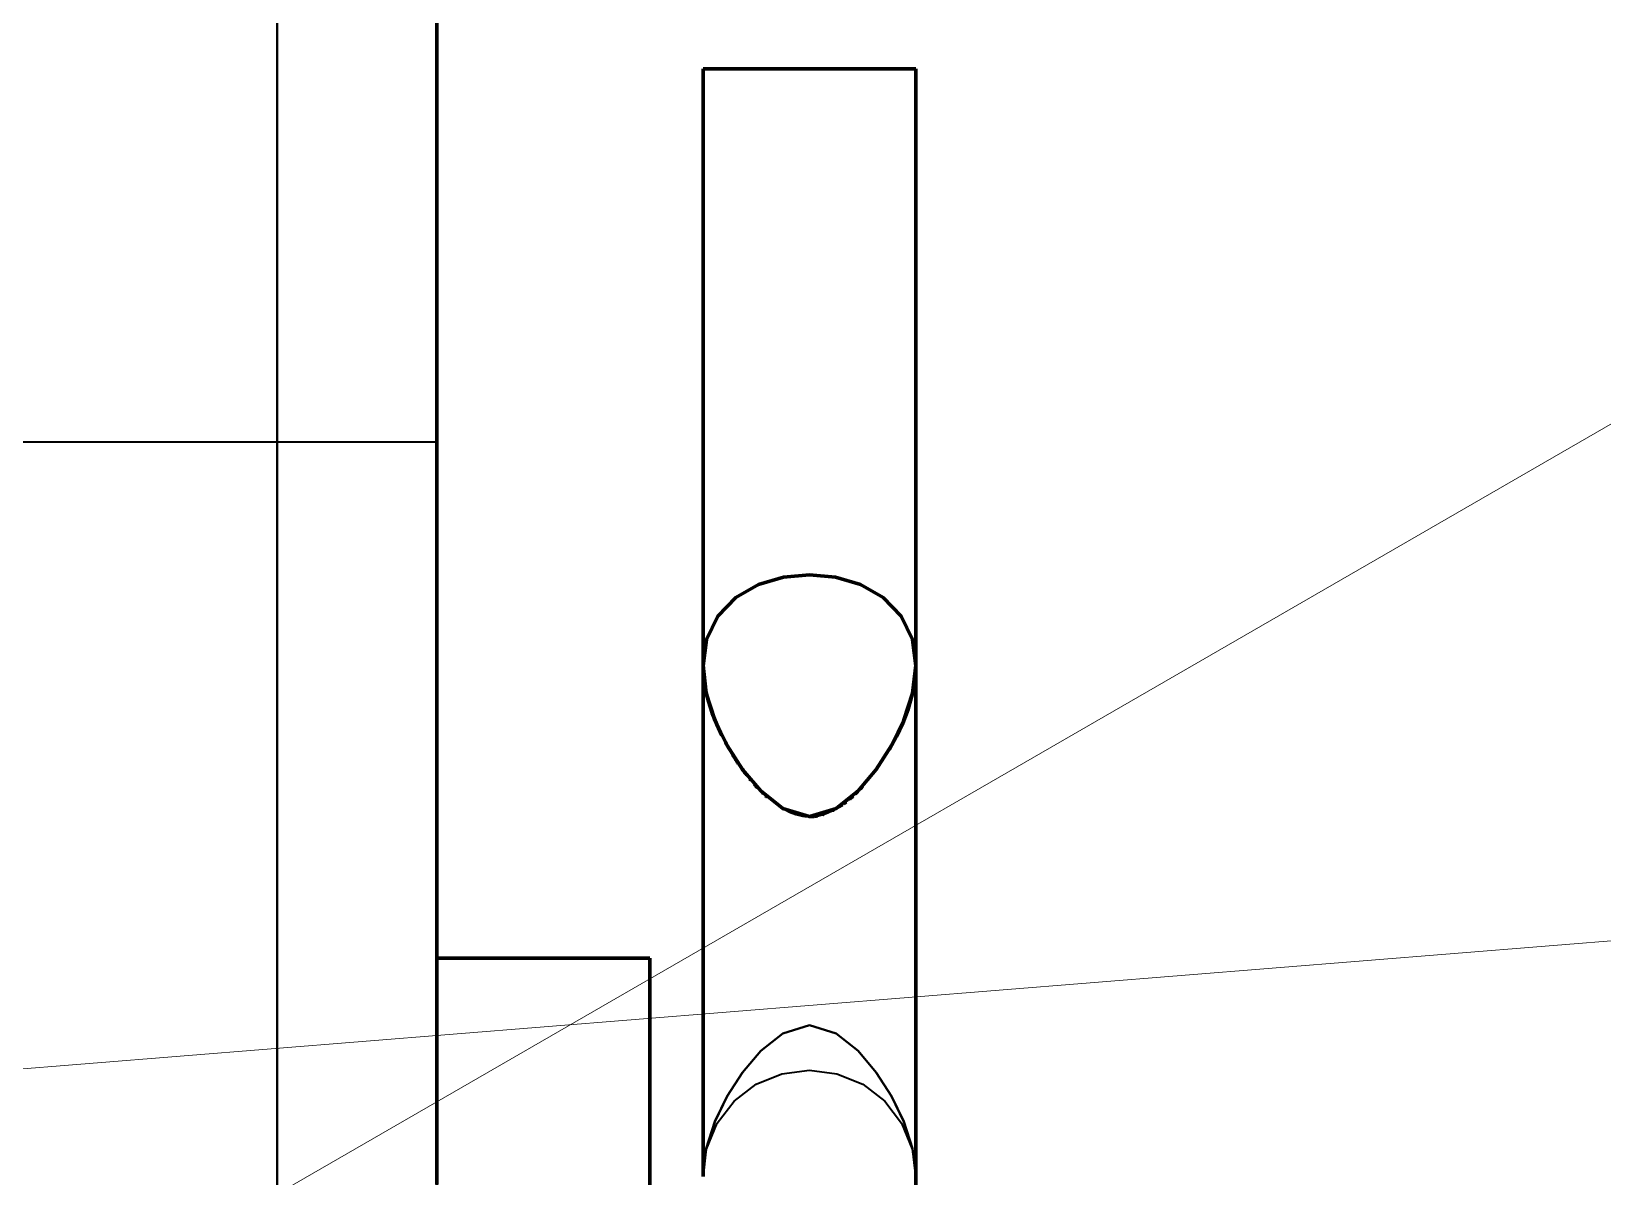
# Model space of a CAD drawing. Header units: millimetres. Extents: x 0 to 2382, y 0 to 420.
# Drawn here: x 184.029 to 186.981, y 231.299 to 233.45 of the extents above; entities that cross this region are included whole.
import ezdxf

# ---------------------------------------------------------------- set-up
doc = ezdxf.new("R2010")
doc.units = ezdxf.units.MM
doc.linetypes.add('IRAM-E-TRAZOS', pattern=[5, 4, -1])
for name, color, linetype, lineweight in [('01-VISIBLE', 7, 'CONTINUOUS', 70), ('02-OCULTA', 4, 'IRAM-E-TRAZOS', 35), ('08-FINA', 5, 'CONTINUOUS', 18)]:
    doc.layers.add(name, color=color, linetype=linetype, lineweight=lineweight)

msp = doc.modelspace()

# ---------------------------------------------------------------- linework, layer by layer
at = {"layer": '01-VISIBLE'}
for p, q in [((185.2909, 232.2594), (185.2909, 233.3794)), ((185.6909, 232.2594), (185.6909, 233.3794)), ((184.7909, 231.7094), (185.1909, 231.7094)), ((185.6909, 230.9743), (185.6909, 231.2994))]:
    msp.add_line(p, q, dxfattribs=at)
for points in [[(184.7909, 233.4719), (184.7909, 233.3844), (184.7909, 233.2969), (184.7909, 233.2094), (184.7909, 233.1219), (184.7909, 233.0344), (184.7909, 232.9469), (184.7909, 232.8594), (184.7909, 232.7719), (184.7909, 232.6844), (184.7909, 232.5969), (184.7909, 232.5094), (184.7909, 232.4219), (184.7909, 232.3344), (184.7909, 232.2469), (184.7909, 232.1594), (184.7909, 232.0719), (184.7909, 231.9844), (184.7909, 231.8969), (184.7909, 231.8094), (184.7909, 231.7219), (184.7909, 231.6344), (184.7909, 231.5469), (184.7909, 231.4594), (184.7909, 231.3719), (184.7909, 231.2844)], [(185.2909, 233.3794), (185.3409, 233.3794), (185.3909, 233.3794), (185.4409, 233.3794), (185.4909, 233.3794), (185.5409, 233.3794), (185.5909, 233.3794), (185.6409, 233.3794), (185.6909, 233.3794)], [(185.2909, 232.2594), (185.2974, 232.3078), (185.3185, 232.3519), (185.3525, 232.3869), (185.3951, 232.411), (185.4421, 232.4248), (185.4909, 232.4293)], [(185.4909, 232.4293), (185.5396, 232.4248), (185.5866, 232.411), (185.6292, 232.3869), (185.6632, 232.3519), (185.6843, 232.3078), (185.6909, 232.2594)], [(185.6909, 232.2594), (185.6846, 232.2068), (185.6684, 232.1563), (185.6453, 232.1086), (185.6165, 232.0641), (185.5823, 232.0236), (185.541, 231.9904), (185.4909, 231.9753), (185.4407, 231.9904), (185.3994, 232.0236), (185.3652, 232.0641), (185.3364, 232.1086), (185.3133, 232.1563), (185.2971, 232.2068), (185.2909, 232.2594)], [(185.2909, 232.2594), (185.2921, 232.2364), (185.2956, 232.2137), (185.3011, 232.1914), (185.3082, 232.1696), (185.3167, 232.1482), (185.3264, 232.1274)], [(185.2909, 232.2594), (185.2909, 232.2088), (185.2909, 232.1583), (185.2909, 232.1078), (185.2909, 232.0573), (185.2909, 232.0067), (185.2909, 231.9562), (185.2909, 231.9057), (185.2909, 231.8552), (185.2909, 231.8046), (185.2909, 231.7541), (185.2909, 231.7036), (185.2909, 231.6531), (185.2909, 231.6025), (185.2909, 231.552), (185.2909, 231.5015), (185.2909, 231.4509), (185.2909, 231.4004), (185.2909, 231.3499), (185.2909, 231.2994)], [(185.6411, 232.1013), (185.6545, 232.1258), (185.6663, 232.1511), (185.6762, 232.1772), (185.6839, 232.2041), (185.689, 232.2315), (185.6909, 232.2594)], [(185.6909, 231.2994), (185.6909, 231.3499), (185.6909, 231.4004), (185.6909, 231.4509), (185.6909, 231.5015), (185.6909, 231.552), (185.6909, 231.6025), (185.6909, 231.6531), (185.6909, 231.7036), (185.6909, 231.7541), (185.6909, 231.8046), (185.6909, 231.8552), (185.6909, 231.9057), (185.6909, 231.9562), (185.6909, 232.0067), (185.6909, 232.0573), (185.6909, 232.1078), (185.6909, 232.1583), (185.6909, 232.2088), (185.6909, 232.2594)], [(185.6909, 231.2994), (185.6909, 231.3499), (185.6909, 231.4004), (185.6909, 231.4509), (185.6909, 231.5015), (185.6909, 231.552), (185.6909, 231.6025), (185.6909, 231.6531), (185.6909, 231.7036), (185.6909, 231.7541), (185.6909, 231.8046), (185.6909, 231.8552), (185.6909, 231.9057), (185.6909, 231.9562), (185.6909, 232.0067), (185.6909, 232.0573), (185.6909, 232.1078), (185.6909, 232.1583), (185.6909, 232.2088), (185.6909, 232.2594)], [(185.3267, 232.1269), (185.3267, 232.1269), (185.3267, 232.1269), (185.3267, 232.1269), (185.3267, 232.1269), (185.3267, 232.1269), (185.3267, 232.1269)], [(185.333, 232.1148), (185.3337, 232.1136), (185.3344, 232.1123), (185.3351, 232.111), (185.3358, 232.1098), (185.3365, 232.1085), (185.3372, 232.1073)], [(185.3375, 232.1067), (185.3375, 232.1067), (185.3375, 232.1067), (185.3375, 232.1067), (185.3375, 232.1067), (185.3375, 232.1067), (185.3375, 232.1067)], [(185.3455, 232.0932), (185.3469, 232.0909), (185.3484, 232.0886), (185.3498, 232.0864), (185.3513, 232.0841), (185.3528, 232.0818), (185.3543, 232.0796)], [(185.3547, 232.079), (185.355, 232.0785), (185.3554, 232.0779), (185.3558, 232.0774), (185.3562, 232.0768), (185.3565, 232.0763), (185.3569, 232.0757)], [(185.6387, 232.0973), (185.6387, 232.0973), (185.6387, 232.0973), (185.6387, 232.0973), (185.6387, 232.0973), (185.6387, 232.0973), (185.6387, 232.0973)], [(185.3651, 232.0641), (185.3664, 232.0623), (185.3678, 232.0605), (185.3691, 232.0587), (185.3705, 232.0569), (185.3719, 232.0552), (185.3733, 232.0534)], [(185.379, 232.0462), (185.3793, 232.0459), (185.3796, 232.0455), (185.3799, 232.0452), (185.3802, 232.0448), (185.3805, 232.0445), (185.3808, 232.0441)], [(185.3878, 232.036), (185.3886, 232.035), (185.3895, 232.0341), (185.3904, 232.0331), (185.3913, 232.0321), (185.3921, 232.0312), (185.393, 232.0302)], [(185.4017, 232.0213), (185.4017, 232.0213), (185.4017, 232.0213), (185.4017, 232.0213), (185.4017, 232.0213), (185.4017, 232.0213), (185.4017, 232.0213)], [(185.4018, 232.0212), (185.4018, 232.0212), (185.4018, 232.0212), (185.4018, 232.0212), (185.4018, 232.0212), (185.4018, 232.0212), (185.4018, 232.0212)], [(185.4019, 232.0211), (185.4019, 232.0211), (185.402, 232.021), (185.402, 232.021), (185.4021, 232.0209), (185.4021, 232.0209), (185.4021, 232.0209)], [(185.4025, 232.0205), (185.4029, 232.0202), (185.4032, 232.0198), (185.4036, 232.0195), (185.4039, 232.0191), (185.4043, 232.0188), (185.4047, 232.0184)], [(185.4087, 232.0146), (185.4091, 232.0142), (185.4095, 232.0139), (185.4099, 232.0135), (185.4103, 232.0132), (185.4107, 232.0128), (185.4111, 232.0124)], [(185.5658, 232.0083), (185.5663, 232.0086), (185.5667, 232.009), (185.5671, 232.0094), (185.5675, 232.0097), (185.5679, 232.0101), (185.5683, 232.0104)], [(185.569, 232.011), (185.5696, 232.0115), (185.5702, 232.0121), (185.5708, 232.0126), (185.5713, 232.0131), (185.5719, 232.0136), (185.5725, 232.0142)], [(185.5768, 232.0182), (185.5776, 232.0189), (185.5783, 232.0196), (185.5791, 232.0204), (185.5798, 232.0211), (185.5805, 232.0218), (185.5813, 232.0226)], [(185.5864, 232.0278), (185.5871, 232.0286), (185.5878, 232.0294), (185.5886, 232.0301), (185.5893, 232.0309), (185.59, 232.0316), (185.5907, 232.0324)], [(185.534, 231.9865), (185.534, 231.9865), (185.534, 231.9865), (185.534, 231.9865), (185.534, 231.9865), (185.534, 231.9865), (185.534, 231.9865)], [(185.5341, 231.9866), (185.5341, 231.9866), (185.5341, 231.9866), (185.5341, 231.9866), (185.5341, 231.9866), (185.5341, 231.9866), (185.5341, 231.9866)], [(185.5342, 231.9866), (185.5342, 231.9866), (185.5342, 231.9866), (185.5342, 231.9866), (185.5342, 231.9866), (185.5342, 231.9866), (185.5342, 231.9866)], [(185.5343, 231.9867), (185.5343, 231.9867), (185.5343, 231.9867), (185.5343, 231.9867), (185.5343, 231.9867), (185.5343, 231.9867), (185.5343, 231.9867)], [(185.5344, 231.9868), (185.5344, 231.9868), (185.5344, 231.9868), (185.5344, 231.9868), (185.5344, 231.9868), (185.5344, 231.9868), (185.5344, 231.9868)], [(185.5346, 231.9868), (185.5346, 231.9868), (185.5346, 231.9868), (185.5346, 231.9868), (185.5346, 231.9868), (185.5346, 231.9868), (185.5346, 231.9868)], [(185.5347, 231.9869), (185.5347, 231.9869), (185.5347, 231.9869), (185.5347, 231.9869), (185.5347, 231.9869), (185.5347, 231.9869), (185.5347, 231.9869)], [(185.5348, 231.987), (185.5348, 231.987), (185.5348, 231.987), (185.5348, 231.987), (185.5348, 231.987), (185.5348, 231.987), (185.5348, 231.987)], [(185.5349, 231.987), (185.5349, 231.987), (185.5349, 231.987), (185.5349, 231.987), (185.5349, 231.987), (185.5349, 231.987), (185.5349, 231.987)], [(185.535, 231.9871), (185.535, 231.9871), (185.535, 231.9871), (185.535, 231.9871), (185.535, 231.9871), (185.535, 231.9871), (185.535, 231.9871)], [(185.5352, 231.9871), (185.5352, 231.9871), (185.5352, 231.9871), (185.5352, 231.9871), (185.5352, 231.9871), (185.5352, 231.9871), (185.5352, 231.9871)], [(185.5353, 231.9872), (185.5353, 231.9872), (185.5353, 231.9872), (185.5353, 231.9872), (185.5353, 231.9872), (185.5353, 231.9872), (185.5353, 231.9872)], [(185.5354, 231.9873), (185.5354, 231.9873), (185.5354, 231.9873), (185.5354, 231.9873), (185.5354, 231.9873), (185.5354, 231.9873), (185.5354, 231.9873)], [(185.5355, 231.9873), (185.5355, 231.9873), (185.5355, 231.9873), (185.5355, 231.9873), (185.5355, 231.9873), (185.5355, 231.9873), (185.5355, 231.9873)], [(185.5356, 231.9874), (185.5357, 231.9874), (185.5357, 231.9874), (185.5358, 231.9875), (185.5358, 231.9875), (185.5358, 231.9875), (185.5359, 231.9875)], [(185.5444, 231.9924), (185.5444, 231.9924), (185.5444, 231.9924), (185.5444, 231.9924), (185.5444, 231.9924), (185.5444, 231.9924), (185.5444, 231.9924)], [(185.5445, 231.9925), (185.5445, 231.9925), (185.5445, 231.9925), (185.5445, 231.9925), (185.5445, 231.9925), (185.5445, 231.9925), (185.5445, 231.9925)], [(185.5446, 231.9926), (185.5446, 231.9926), (185.5447, 231.9926), (185.5447, 231.9927), (185.5447, 231.9927), (185.5448, 231.9927), (185.5448, 231.9927)], [(185.5449, 231.9928), (185.5462, 231.9936), (185.5476, 231.9945), (185.5489, 231.9954), (185.5503, 231.9963), (185.5516, 231.9972), (185.5529, 231.9982)], [(185.5549, 231.9996), (185.5556, 232.0002), (185.5564, 232.0007), (185.5572, 232.0013), (185.5579, 232.0019), (185.5587, 232.0025), (185.5594, 232.0031)], [(185.4775, 231.9764), (185.4775, 231.9764), (185.4775, 231.9764), (185.4775, 231.9764), (185.4775, 231.9764), (185.4775, 231.9764), (185.4775, 231.9764)], [(185.4776, 231.9764), (185.4776, 231.9764), (185.4776, 231.9764), (185.4776, 231.9764), (185.4776, 231.9764), (185.4776, 231.9764), (185.4776, 231.9764)], [(185.4777, 231.9764), (185.4777, 231.9764), (185.4777, 231.9764), (185.4777, 231.9764), (185.4777, 231.9764), (185.4777, 231.9764), (185.4777, 231.9764)], [(185.4778, 231.9764), (185.4778, 231.9764), (185.4778, 231.9764), (185.4778, 231.9764), (185.4778, 231.9764), (185.4778, 231.9764), (185.4778, 231.9764)], [(185.4779, 231.9763), (185.4779, 231.9763), (185.4779, 231.9763), (185.4779, 231.9763), (185.4779, 231.9763), (185.4779, 231.9763), (185.4779, 231.9763)], [(185.478, 231.9763), (185.478, 231.9763), (185.478, 231.9763), (185.478, 231.9763), (185.478, 231.9763), (185.478, 231.9763), (185.478, 231.9763)], [(185.4781, 231.9763), (185.4781, 231.9763), (185.4781, 231.9763), (185.4781, 231.9763), (185.4781, 231.9763), (185.4781, 231.9763), (185.4781, 231.9763)], [(185.4783, 231.9763), (185.4783, 231.9763), (185.4783, 231.9763), (185.4783, 231.9763), (185.4783, 231.9763), (185.4783, 231.9763), (185.4783, 231.9763)], [(185.4784, 231.9763), (185.4784, 231.9763), (185.4784, 231.9763), (185.4784, 231.9763), (185.4784, 231.9763), (185.4784, 231.9763), (185.4784, 231.9763)], [(185.4785, 231.9763), (185.4785, 231.9763), (185.4785, 231.9763), (185.4785, 231.9763), (185.4785, 231.9763), (185.4785, 231.9763), (185.4785, 231.9763)], [(185.4786, 231.9762), (185.4786, 231.9762), (185.4786, 231.9762), (185.4786, 231.9762), (185.4786, 231.9762), (185.4786, 231.9762), (185.4786, 231.9762)], [(185.4787, 231.9762), (185.4787, 231.9762), (185.4787, 231.9762), (185.4787, 231.9762), (185.4787, 231.9762), (185.4787, 231.9762), (185.4787, 231.9762)], [(185.4909, 231.9753), (185.491, 231.9753), (185.4911, 231.9753), (185.4911, 231.9753), (185.4912, 231.9753), (185.4912, 231.9753), (185.4913, 231.9753)], [(185.4913, 231.9753), (185.4921, 231.9753), (185.493, 231.9754), (185.4938, 231.9754), (185.4946, 231.9754), (185.4955, 231.9755), (185.4963, 231.9755)], [(185.4966, 231.9755), (185.498, 231.9756), (185.4994, 231.9758), (185.5009, 231.9759), (185.5023, 231.9761), (185.5037, 231.9763), (185.5051, 231.9766)], [(185.5134, 231.9784), (185.5134, 231.9784), (185.5134, 231.9784), (185.5134, 231.9784), (185.5134, 231.9784), (185.5134, 231.9784), (185.5134, 231.9784)], [(185.5135, 231.9785), (185.5135, 231.9785), (185.5135, 231.9785), (185.5135, 231.9785), (185.5135, 231.9785), (185.5135, 231.9785), (185.5135, 231.9785)], [(185.5136, 231.9785), (185.5136, 231.9785), (185.5136, 231.9785), (185.5136, 231.9785), (185.5136, 231.9785), (185.5136, 231.9785), (185.5136, 231.9785)], [(185.5138, 231.9785), (185.5138, 231.9785), (185.5138, 231.9785), (185.5138, 231.9785), (185.5138, 231.9785), (185.5138, 231.9785), (185.5138, 231.9785)], [(185.5139, 231.9786), (185.5139, 231.9786), (185.5139, 231.9786), (185.5139, 231.9786), (185.5139, 231.9786), (185.5139, 231.9786), (185.5139, 231.9786)], [(185.514, 231.9786), (185.514, 231.9786), (185.514, 231.9786), (185.514, 231.9786), (185.514, 231.9786), (185.514, 231.9786), (185.514, 231.9786)], [(185.5142, 231.9786), (185.5142, 231.9786), (185.5142, 231.9786), (185.5142, 231.9786), (185.5142, 231.9786), (185.5142, 231.9786), (185.5142, 231.9786)], [(185.5143, 231.9787), (185.5143, 231.9787), (185.5143, 231.9787), (185.5143, 231.9787), (185.5143, 231.9787), (185.5143, 231.9787), (185.5143, 231.9787)], [(185.5145, 231.9787), (185.5145, 231.9787), (185.5145, 231.9787), (185.5145, 231.9787), (185.5145, 231.9787), (185.5145, 231.9787), (185.5145, 231.9787)], [(185.5146, 231.9788), (185.5146, 231.9788), (185.5146, 231.9788), (185.5146, 231.9788), (185.5146, 231.9788), (185.5146, 231.9788), (185.5146, 231.9788)], [(185.5147, 231.9788), (185.5147, 231.9788), (185.5147, 231.9788), (185.5147, 231.9788), (185.5147, 231.9788), (185.5147, 231.9788), (185.5147, 231.9788)], [(185.5149, 231.9788), (185.5149, 231.9788), (185.5149, 231.9788), (185.5149, 231.9788), (185.5149, 231.9788), (185.5149, 231.9788), (185.5149, 231.9788)], [(185.515, 231.9789), (185.515, 231.9789), (185.515, 231.9789), (185.515, 231.9789), (185.515, 231.9789), (185.515, 231.9789), (185.515, 231.9789)], [(185.5151, 231.9789), (185.5151, 231.9789), (185.5151, 231.9789), (185.5151, 231.9789), (185.5151, 231.9789), (185.5151, 231.9789), (185.5151, 231.9789)], [(185.5153, 231.979), (185.5153, 231.979), (185.5153, 231.979), (185.5153, 231.979), (185.5153, 231.979), (185.5153, 231.979), (185.5153, 231.979)], [(185.5154, 231.979), (185.5154, 231.979), (185.5154, 231.979), (185.5154, 231.979), (185.5154, 231.979), (185.5154, 231.979), (185.5154, 231.979)], [(185.5155, 231.979), (185.5155, 231.979), (185.5155, 231.979), (185.5155, 231.979), (185.5155, 231.979), (185.5155, 231.979), (185.5155, 231.979)], [(185.5157, 231.9791), (185.5157, 231.9791), (185.5157, 231.9791), (185.5157, 231.9791), (185.5157, 231.9791), (185.5157, 231.9791), (185.5157, 231.9791)], [(185.5158, 231.9791), (185.5158, 231.9791), (185.5158, 231.9791), (185.5158, 231.9791), (185.5158, 231.9791), (185.5158, 231.9791), (185.5158, 231.9791)], [(185.5159, 231.9792), (185.516, 231.9792), (185.516, 231.9792), (185.5161, 231.9792), (185.5161, 231.9792), (185.5162, 231.9792), (185.5162, 231.9792)], [(185.1909, 231.7094), (185.1909, 231.6594), (185.1909, 231.6094), (185.1909, 231.5594), (185.1909, 231.5094), (185.1909, 231.4594), (185.1909, 231.4094), (185.1909, 231.3594), (185.1909, 231.3094), (185.1909, 231.2594)], [(185.2909, 231.2994), (185.2909, 231.2994), (185.2909, 231.2994), (185.2909, 231.2994), (185.2909, 231.2994), (185.2909, 231.2994), (185.2909, 231.2995)], [(185.6909, 231.2995), (185.6909, 231.2994), (185.6909, 231.2994), (185.6909, 231.2994), (185.6909, 231.2994), (185.6909, 231.2994), (185.6909, 231.2994)]]:
    msp.add_lwpolyline(points, dxfattribs=at)
at = {"layer": '02-OCULTA'}
for p, q in [((181.9159, 232.6794), (184.7909, 232.6794)), ((185.2909, 231.2994), (185.2909, 232.2594)), ((185.6909, 231.2994), (185.6909, 232.2594))]:
    msp.add_line(p, q, dxfattribs=at)
for points in [[(184.4909, 233.4914), (184.4909, 233.4294), (184.4909, 233.3674), (184.4909, 233.3054), (184.4909, 233.2434), (184.4909, 233.1814), (184.4909, 233.1194), (184.4909, 233.0574), (184.4909, 232.9954), (184.4909, 232.9334), (184.4909, 232.8714), (184.4909, 232.8094), (184.4909, 232.7474), (184.4909, 232.6854), (184.4909, 232.6234), (184.4909, 232.5614), (184.4909, 232.4994), (184.4909, 232.4374), (184.4909, 232.3754), (184.4909, 232.3134), (184.4909, 232.2514), (184.4909, 232.1894), (184.4909, 232.1274), (184.4909, 232.0654), (184.4909, 232.0034), (184.4909, 231.9414), (184.4909, 231.8794), (184.4909, 231.8174), (184.4909, 231.7554), (184.4909, 231.6934), (184.4909, 231.6314), (184.4909, 231.5694), (184.4909, 231.5074), (184.4909, 231.4454), (184.4909, 231.3834), (184.4909, 231.3214), (184.4909, 231.2594)], [(184.4909, 231.2594), (184.4909, 231.3214), (184.4909, 231.3834), (184.4909, 231.4454), (184.4909, 231.5074), (184.4909, 231.5694), (184.4909, 231.6314), (184.4909, 231.6934), (184.4909, 231.7554), (184.4909, 231.8174), (184.4909, 231.8794), (184.4909, 231.9414), (184.4909, 232.0034), (184.4909, 232.0654), (184.4909, 232.1274), (184.4909, 232.1894), (184.4909, 232.2514), (184.4909, 232.3134), (184.4909, 232.3754), (184.4909, 232.4374), (184.4909, 232.4994), (184.4909, 232.5614), (184.4909, 232.6234), (184.4909, 232.6854), (184.4909, 232.7474), (184.4909, 232.8094), (184.4909, 232.8714), (184.4909, 232.9334), (184.4909, 232.9954), (184.4909, 233.0574), (184.4909, 233.1194), (184.4909, 233.1814), (184.4909, 233.2434), (184.4909, 233.3054), (184.4909, 233.3674), (184.4909, 233.4294), (184.4909, 233.4914)], [(184.4909, 233.4894), (184.4909, 233.4264), (184.4909, 233.3634), (184.4909, 233.3004), (184.4909, 233.2374), (184.4909, 233.1744), (184.4909, 233.1114), (184.4909, 233.0484), (184.4909, 232.9854), (184.4909, 232.9224), (184.4909, 232.8594), (184.4909, 232.7964), (184.4909, 232.7334), (184.4909, 232.6704), (184.4909, 232.6074), (184.4909, 232.5444), (184.4909, 232.4814), (184.4909, 232.4184), (184.4909, 232.3554), (184.4909, 232.2924), (184.4909, 232.2294), (184.4909, 232.1664), (184.4909, 232.1034), (184.4909, 232.0404), (184.4909, 231.9774), (184.4909, 231.9144), (184.4909, 231.8514), (184.4909, 231.7884), (184.4909, 231.7254), (184.4909, 231.6624), (184.4909, 231.5994), (184.4909, 231.5364), (184.4909, 231.4734), (184.4909, 231.4104), (184.4909, 231.3474), (184.4909, 231.2844)], [(184.4909, 231.2844), (184.4909, 231.3474), (184.4909, 231.4104), (184.4909, 231.4734), (184.4909, 231.5364), (184.4909, 231.5994), (184.4909, 231.6624), (184.4909, 231.7254), (184.4909, 231.7884), (184.4909, 231.8514), (184.4909, 231.9144), (184.4909, 231.9774), (184.4909, 232.0404), (184.4909, 232.1034), (184.4909, 232.1664), (184.4909, 232.2294), (184.4909, 232.2924), (184.4909, 232.3554), (184.4909, 232.4184), (184.4909, 232.4814), (184.4909, 232.5444), (184.4909, 232.6074), (184.4909, 232.6704), (184.4909, 232.7334), (184.4909, 232.7964), (184.4909, 232.8594), (184.4909, 232.9224), (184.4909, 232.9854), (184.4909, 233.0484), (184.4909, 233.1114), (184.4909, 233.1744), (184.4909, 233.2374), (184.4909, 233.3004), (184.4909, 233.3634), (184.4909, 233.4264), (184.4909, 233.4894)], [(184.7909, 233.4894), (184.7909, 233.4264), (184.7909, 233.3634), (184.7909, 233.3004), (184.7909, 233.2374), (184.7909, 233.1744), (184.7909, 233.1114), (184.7909, 233.0484), (184.7909, 232.9854), (184.7909, 232.9224), (184.7909, 232.8594), (184.7909, 232.7964), (184.7909, 232.7334), (184.7909, 232.6704), (184.7909, 232.6074), (184.7909, 232.5444), (184.7909, 232.4814), (184.7909, 232.4184), (184.7909, 232.3554), (184.7909, 232.2924), (184.7909, 232.2294), (184.7909, 232.1664), (184.7909, 232.1034), (184.7909, 232.0404), (184.7909, 231.9774), (184.7909, 231.9144), (184.7909, 231.8514), (184.7909, 231.7884), (184.7909, 231.7254), (184.7909, 231.6624), (184.7909, 231.5994), (184.7909, 231.5364), (184.7909, 231.4734), (184.7909, 231.4104), (184.7909, 231.3474), (184.7909, 231.2844)], [(184.7909, 231.2844), (184.7909, 231.3474), (184.7909, 231.4104), (184.7909, 231.4734), (184.7909, 231.5364), (184.7909, 231.5994), (184.7909, 231.6624), (184.7909, 231.7254), (184.7909, 231.7884), (184.7909, 231.8514), (184.7909, 231.9144), (184.7909, 231.9774), (184.7909, 232.0404), (184.7909, 232.1034), (184.7909, 232.1664), (184.7909, 232.2294), (184.7909, 232.2924), (184.7909, 232.3554), (184.7909, 232.4184), (184.7909, 232.4814), (184.7909, 232.5444), (184.7909, 232.6074), (184.7909, 232.6704), (184.7909, 232.7334), (184.7909, 232.7964), (184.7909, 232.8594), (184.7909, 232.9224), (184.7909, 232.9854), (184.7909, 233.0484), (184.7909, 233.1114), (184.7909, 233.1744), (184.7909, 233.2374), (184.7909, 233.3004), (184.7909, 233.3634), (184.7909, 233.4264), (184.7909, 233.4894)], [(184.7909, 231.2844), (184.7909, 231.3719), (184.7909, 231.4594), (184.7909, 231.5469), (184.7909, 231.6344), (184.7909, 231.7219), (184.7909, 231.8094), (184.7909, 231.8969), (184.7909, 231.9844), (184.7909, 232.0719), (184.7909, 232.1594), (184.7909, 232.2469), (184.7909, 232.3344), (184.7909, 232.4219), (184.7909, 232.5094), (184.7909, 232.5969), (184.7909, 232.6844), (184.7909, 232.7719), (184.7909, 232.8594), (184.7909, 232.9469), (184.7909, 233.0344), (184.7909, 233.1219), (184.7909, 233.2094), (184.7909, 233.2969), (184.7909, 233.3844), (184.7909, 233.4719)], [(185.6909, 233.3794), (185.6409, 233.3794), (185.5909, 233.3794), (185.5409, 233.3794), (185.4909, 233.3794), (185.4409, 233.3794), (185.3909, 233.3794), (185.3409, 233.3794), (185.2909, 233.3794)], [(184.7909, 232.6794), (184.7909, 232.629), (184.7909, 232.5787), (184.7909, 232.5284), (184.7909, 232.478), (184.7909, 232.4277), (184.7909, 232.3773), (184.7909, 232.327), (184.7909, 232.2767), (184.7909, 232.2263), (184.7909, 232.176), (184.7909, 232.1256), (184.7909, 232.0753), (184.7909, 232.025), (184.7909, 231.9746), (184.7909, 231.9243), (184.7909, 231.8739), (184.7909, 231.8236), (184.7909, 231.7733), (184.7909, 231.7229), (184.7909, 231.6726), (184.7909, 231.6222), (184.7909, 231.5719), (184.7909, 231.5216), (184.7909, 231.4712), (184.7909, 231.4209), (184.7909, 231.3706), (184.7909, 231.3202), (184.7909, 231.2699)], [(184.7909, 231.2699), (184.7909, 231.3202), (184.7909, 231.3706), (184.7909, 231.4209), (184.7909, 231.4712), (184.7909, 231.5216), (184.7909, 231.5719), (184.7909, 231.6222), (184.7909, 231.6726), (184.7909, 231.7229), (184.7909, 231.7733), (184.7909, 231.8236), (184.7909, 231.8739), (184.7909, 231.9243), (184.7909, 231.9746), (184.7909, 232.025), (184.7909, 232.0753), (184.7909, 232.1256), (184.7909, 232.176), (184.7909, 232.2263), (184.7909, 232.2767), (184.7909, 232.327), (184.7909, 232.3773), (184.7909, 232.4277), (184.7909, 232.478), (184.7909, 232.5284), (184.7909, 232.5787), (184.7909, 232.629), (184.7909, 232.6794)], [(185.4909, 232.4293), (185.4421, 232.4248), (185.3951, 232.411), (185.3525, 232.3869), (185.3185, 232.3519), (185.2974, 232.3078), (185.2909, 232.2594)], [(185.4909, 232.4293), (185.5396, 232.4248), (185.5866, 232.411), (185.6292, 232.3869), (185.6632, 232.3519), (185.6843, 232.3078), (185.6909, 232.2594)], [(185.2909, 232.2594), (185.2909, 232.2088), (185.2909, 232.1583), (185.2909, 232.1078), (185.2909, 232.0573), (185.2909, 232.0067), (185.2909, 231.9562), (185.2909, 231.9057), (185.2909, 231.8552), (185.2909, 231.8046), (185.2909, 231.7541), (185.2909, 231.7036), (185.2909, 231.6531), (185.2909, 231.6025), (185.2909, 231.552), (185.2909, 231.5015), (185.2909, 231.4509), (185.2909, 231.4004), (185.2909, 231.3499), (185.2909, 231.2994)], [(185.3264, 232.1274), (185.3264, 232.1273), (185.3265, 232.1272), (185.3265, 232.1271), (185.3266, 232.127), (185.3266, 232.1269), (185.3267, 232.1269)], [(185.3267, 232.1269), (185.3277, 232.1248), (185.3287, 232.1228), (185.3298, 232.1208), (185.3308, 232.1188), (185.3319, 232.1168), (185.333, 232.1148)], [(185.3372, 232.1073), (185.3372, 232.1072), (185.3373, 232.1071), (185.3373, 232.107), (185.3374, 232.1069), (185.3374, 232.1068), (185.3375, 232.1067)], [(185.3375, 232.1067), (185.3388, 232.1045), (185.3401, 232.1022), (185.3414, 232.0999), (185.3428, 232.0977), (185.3441, 232.0954), (185.3455, 232.0932)], [(185.6387, 232.0973), (185.6391, 232.098), (185.6395, 232.0987), (185.6399, 232.0993), (185.6403, 232.1), (185.6407, 232.1007), (185.6411, 232.1013)], [(185.3543, 232.0796), (185.3543, 232.0795), (185.3544, 232.0794), (185.3545, 232.0793), (185.3545, 232.0792), (185.3546, 232.0791), (185.3547, 232.079)], [(185.3569, 232.0757), (185.3583, 232.0738), (185.3596, 232.0718), (185.361, 232.0699), (185.3623, 232.068), (185.3637, 232.0661), (185.3651, 232.0641)], [(185.5907, 232.0324), (185.5996, 232.0425), (185.6081, 232.053), (185.6163, 232.0637), (185.6241, 232.0747), (185.6316, 232.0859), (185.6387, 232.0973)], [(185.3733, 232.0534), (185.3742, 232.0522), (185.3752, 232.051), (185.3761, 232.0498), (185.3771, 232.0486), (185.378, 232.0474), (185.379, 232.0462)], [(185.3808, 232.0441), (185.3819, 232.0427), (185.3831, 232.0414), (185.3843, 232.04), (185.3854, 232.0387), (185.3866, 232.0373), (185.3878, 232.036)], [(185.393, 232.0302), (185.3945, 232.0287), (185.3959, 232.0272), (185.3973, 232.0257), (185.3988, 232.0242), (185.4002, 232.0228), (185.4017, 232.0213)], [(185.4017, 232.0213), (185.4017, 232.0213), (185.4017, 232.0213), (185.4018, 232.0212), (185.4018, 232.0212), (185.4018, 232.0212), (185.4018, 232.0212)], [(185.4018, 232.0212), (185.4018, 232.0212), (185.4018, 232.0212), (185.4018, 232.0212), (185.4019, 232.0211), (185.4019, 232.0211), (185.4019, 232.0211)], [(185.4021, 232.0209), (185.4022, 232.0208), (185.4023, 232.0207), (185.4023, 232.0207), (185.4024, 232.0206), (185.4024, 232.0206), (185.4025, 232.0205)], [(185.4047, 232.0184), (185.4053, 232.0178), (185.406, 232.0171), (185.4067, 232.0165), (185.4074, 232.0159), (185.408, 232.0152), (185.4087, 232.0146)], [(185.4111, 232.0124), (185.4208, 232.0042), (185.4311, 231.9966), (185.4418, 231.9897), (185.4532, 231.9839), (185.4651, 231.9794), (185.4775, 231.9764)], [(185.5683, 232.0104), (185.5684, 232.0105), (185.5686, 232.0106), (185.5687, 232.0107), (185.5688, 232.0108), (185.5689, 232.0109), (185.569, 232.011)], [(185.5725, 232.0142), (185.5732, 232.0148), (185.5739, 232.0155), (185.5747, 232.0162), (185.5754, 232.0168), (185.5761, 232.0175), (185.5768, 232.0182)], [(185.5813, 232.0226), (185.5822, 232.0234), (185.583, 232.0243), (185.5839, 232.0252), (185.5847, 232.0261), (185.5856, 232.0269), (185.5864, 232.0278)], [(185.5162, 231.9792), (185.5193, 231.9802), (185.5223, 231.9813), (185.5253, 231.9825), (185.5282, 231.9838), (185.5311, 231.9851), (185.534, 231.9865)], [(185.534, 231.9865), (185.534, 231.9865), (185.534, 231.9865), (185.534, 231.9866), (185.534, 231.9866), (185.5341, 231.9866), (185.5341, 231.9866)], [(185.5341, 231.9866), (185.5341, 231.9866), (185.5341, 231.9866), (185.5341, 231.9866), (185.5342, 231.9866), (185.5342, 231.9866), (185.5342, 231.9866)], [(185.5342, 231.9866), (185.5342, 231.9867), (185.5342, 231.9867), (185.5343, 231.9867), (185.5343, 231.9867), (185.5343, 231.9867), (185.5343, 231.9867)], [(185.5343, 231.9867), (185.5343, 231.9867), (185.5344, 231.9867), (185.5344, 231.9867), (185.5344, 231.9868), (185.5344, 231.9868), (185.5344, 231.9868)], [(185.5344, 231.9868), (185.5345, 231.9868), (185.5345, 231.9868), (185.5345, 231.9868), (185.5345, 231.9868), (185.5345, 231.9868), (185.5346, 231.9868)], [(185.5346, 231.9868), (185.5346, 231.9868), (185.5346, 231.9869), (185.5346, 231.9869), (185.5346, 231.9869), (185.5347, 231.9869), (185.5347, 231.9869)], [(185.5347, 231.9869), (185.5347, 231.9869), (185.5347, 231.9869), (185.5347, 231.9869), (185.5348, 231.9869), (185.5348, 231.9869), (185.5348, 231.987)], [(185.5348, 231.987), (185.5348, 231.987), (185.5348, 231.987), (185.5349, 231.987), (185.5349, 231.987), (185.5349, 231.987), (185.5349, 231.987)], [(185.5349, 231.987), (185.5349, 231.987), (185.535, 231.987), (185.535, 231.9871), (185.535, 231.9871), (185.535, 231.9871), (185.535, 231.9871)], [(185.535, 231.9871), (185.5351, 231.9871), (185.5351, 231.9871), (185.5351, 231.9871), (185.5351, 231.9871), (185.5351, 231.9871), (185.5352, 231.9871)], [(185.5352, 231.9871), (185.5352, 231.9872), (185.5352, 231.9872), (185.5352, 231.9872), (185.5352, 231.9872), (185.5353, 231.9872), (185.5353, 231.9872)], [(185.5353, 231.9872), (185.5353, 231.9872), (185.5353, 231.9872), (185.5353, 231.9872), (185.5354, 231.9872), (185.5354, 231.9873), (185.5354, 231.9873)], [(185.5354, 231.9873), (185.5354, 231.9873), (185.5354, 231.9873), (185.5355, 231.9873), (185.5355, 231.9873), (185.5355, 231.9873), (185.5355, 231.9873)], [(185.5355, 231.9873), (185.5355, 231.9873), (185.5356, 231.9874), (185.5356, 231.9874), (185.5356, 231.9874), (185.5356, 231.9874), (185.5356, 231.9874)], [(185.5359, 231.9875), (185.5373, 231.9883), (185.5387, 231.9891), (185.5402, 231.9899), (185.5416, 231.9907), (185.543, 231.9916), (185.5444, 231.9924)], [(185.5444, 231.9924), (185.5444, 231.9925), (185.5444, 231.9925), (185.5444, 231.9925), (185.5444, 231.9925), (185.5445, 231.9925), (185.5445, 231.9925)], [(185.5445, 231.9925), (185.5445, 231.9925), (185.5445, 231.9925), (185.5445, 231.9926), (185.5446, 231.9926), (185.5446, 231.9926), (185.5446, 231.9926)], [(185.5448, 231.9927), (185.5448, 231.9927), (185.5448, 231.9927), (185.5449, 231.9927), (185.5449, 231.9928), (185.5449, 231.9928), (185.5449, 231.9928)], [(185.5529, 231.9982), (185.5532, 231.9984), (185.5536, 231.9986), (185.5539, 231.9989), (185.5542, 231.9991), (185.5545, 231.9994), (185.5549, 231.9996)], [(185.5594, 232.0031), (185.5605, 232.0039), (185.5616, 232.0048), (185.5627, 232.0057), (185.5637, 232.0065), (185.5648, 232.0074), (185.5658, 232.0083)], [(185.4775, 231.9764), (185.4775, 231.9764), (185.4776, 231.9764), (185.4776, 231.9764), (185.4776, 231.9764), (185.4776, 231.9764), (185.4776, 231.9764)], [(185.4776, 231.9764), (185.4776, 231.9764), (185.4777, 231.9764), (185.4777, 231.9764), (185.4777, 231.9764), (185.4777, 231.9764), (185.4777, 231.9764)], [(185.4777, 231.9764), (185.4778, 231.9764), (185.4778, 231.9764), (185.4778, 231.9764), (185.4778, 231.9764), (185.4778, 231.9764), (185.4778, 231.9764)], [(185.4778, 231.9764), (185.4779, 231.9764), (185.4779, 231.9764), (185.4779, 231.9764), (185.4779, 231.9764), (185.4779, 231.9763), (185.4779, 231.9763)], [(185.4779, 231.9763), (185.478, 231.9763), (185.478, 231.9763), (185.478, 231.9763), (185.478, 231.9763), (185.478, 231.9763), (185.478, 231.9763)], [(185.478, 231.9763), (185.4781, 231.9763), (185.4781, 231.9763), (185.4781, 231.9763), (185.4781, 231.9763), (185.4781, 231.9763), (185.4781, 231.9763)], [(185.4781, 231.9763), (185.4782, 231.9763), (185.4782, 231.9763), (185.4782, 231.9763), (185.4782, 231.9763), (185.4782, 231.9763), (185.4783, 231.9763)], [(185.4783, 231.9763), (185.4783, 231.9763), (185.4783, 231.9763), (185.4783, 231.9763), (185.4783, 231.9763), (185.4783, 231.9763), (185.4784, 231.9763)], [(185.4784, 231.9763), (185.4784, 231.9763), (185.4784, 231.9763), (185.4784, 231.9763), (185.4784, 231.9763), (185.4784, 231.9763), (185.4785, 231.9763)], [(185.4785, 231.9763), (185.4785, 231.9763), (185.4785, 231.9763), (185.4785, 231.9763), (185.4785, 231.9763), (185.4785, 231.9763), (185.4786, 231.9762)], [(185.4786, 231.9762), (185.4786, 231.9762), (185.4786, 231.9762), (185.4786, 231.9762), (185.4786, 231.9762), (185.4787, 231.9762), (185.4787, 231.9762)], [(185.4787, 231.9762), (185.4807, 231.976), (185.4827, 231.9757), (185.4848, 231.9756), (185.4868, 231.9754), (185.4889, 231.9754), (185.4909, 231.9753)], [(185.4913, 231.9753), (185.4913, 231.9753), (185.4913, 231.9753), (185.4913, 231.9753), (185.4913, 231.9753), (185.4913, 231.9753), (185.4913, 231.9753)], [(185.4963, 231.9755), (185.4964, 231.9755), (185.4964, 231.9755), (185.4965, 231.9755), (185.4965, 231.9755), (185.4965, 231.9755), (185.4966, 231.9755)], [(185.5051, 231.9766), (185.5065, 231.9768), (185.5079, 231.9771), (185.5093, 231.9774), (185.5106, 231.9777), (185.512, 231.9781), (185.5134, 231.9784)], [(185.5134, 231.9784), (185.5134, 231.9784), (185.5134, 231.9784), (185.5134, 231.9784), (185.5135, 231.9784), (185.5135, 231.9784), (185.5135, 231.9785)], [(185.5135, 231.9785), (185.5135, 231.9785), (185.5136, 231.9785), (185.5136, 231.9785), (185.5136, 231.9785), (185.5136, 231.9785), (185.5136, 231.9785)], [(185.5136, 231.9785), (185.5137, 231.9785), (185.5137, 231.9785), (185.5137, 231.9785), (185.5137, 231.9785), (185.5138, 231.9785), (185.5138, 231.9785)], [(185.5138, 231.9785), (185.5138, 231.9785), (185.5138, 231.9785), (185.5138, 231.9785), (185.5139, 231.9786), (185.5139, 231.9786), (185.5139, 231.9786)], [(185.5139, 231.9786), (185.5139, 231.9786), (185.514, 231.9786), (185.514, 231.9786), (185.514, 231.9786), (185.514, 231.9786), (185.514, 231.9786)], [(185.514, 231.9786), (185.5141, 231.9786), (185.5141, 231.9786), (185.5141, 231.9786), (185.5141, 231.9786), (185.5142, 231.9786), (185.5142, 231.9786)], [(185.5142, 231.9786), (185.5142, 231.9786), (185.5142, 231.9787), (185.5142, 231.9787), (185.5143, 231.9787), (185.5143, 231.9787), (185.5143, 231.9787)], [(185.5143, 231.9787), (185.5143, 231.9787), (185.5144, 231.9787), (185.5144, 231.9787), (185.5144, 231.9787), (185.5144, 231.9787), (185.5145, 231.9787)], [(185.5145, 231.9787), (185.5145, 231.9787), (185.5145, 231.9787), (185.5145, 231.9787), (185.5145, 231.9787), (185.5146, 231.9788), (185.5146, 231.9788)], [(185.5146, 231.9788), (185.5146, 231.9788), (185.5146, 231.9788), (185.5147, 231.9788), (185.5147, 231.9788), (185.5147, 231.9788), (185.5147, 231.9788)], [(185.5147, 231.9788), (185.5147, 231.9788), (185.5148, 231.9788), (185.5148, 231.9788), (185.5148, 231.9788), (185.5148, 231.9788), (185.5149, 231.9788)], [(185.5149, 231.9788), (185.5149, 231.9788), (185.5149, 231.9788), (185.5149, 231.9789), (185.5149, 231.9789), (185.515, 231.9789), (185.515, 231.9789)], [(185.515, 231.9789), (185.515, 231.9789), (185.515, 231.9789), (185.5151, 231.9789), (185.5151, 231.9789), (185.5151, 231.9789), (185.5151, 231.9789)], [(185.5151, 231.9789), (185.5151, 231.9789), (185.5152, 231.9789), (185.5152, 231.9789), (185.5152, 231.9789), (185.5152, 231.9789), (185.5153, 231.979)], [(185.5153, 231.979), (185.5153, 231.979), (185.5153, 231.979), (185.5153, 231.979), (185.5153, 231.979), (185.5154, 231.979), (185.5154, 231.979)], [(185.5154, 231.979), (185.5154, 231.979), (185.5154, 231.979), (185.5155, 231.979), (185.5155, 231.979), (185.5155, 231.979), (185.5155, 231.979)], [(185.5155, 231.979), (185.5155, 231.979), (185.5156, 231.979), (185.5156, 231.9791), (185.5156, 231.9791), (185.5156, 231.9791), (185.5157, 231.9791)], [(185.5157, 231.9791), (185.5157, 231.9791), (185.5157, 231.9791), (185.5157, 231.9791), (185.5157, 231.9791), (185.5158, 231.9791), (185.5158, 231.9791)], [(185.5158, 231.9791), (185.5158, 231.9791), (185.5158, 231.9791), (185.5159, 231.9791), (185.5159, 231.9791), (185.5159, 231.9791), (185.5159, 231.9792)], [(184.7909, 231.7094), (184.7909, 231.6594), (184.7909, 231.6094), (184.7909, 231.5594), (184.7909, 231.5094), (184.7909, 231.4594), (184.7909, 231.4094), (184.7909, 231.3594), (184.7909, 231.3094), (184.7909, 231.2594)], [(184.7909, 231.2594), (184.7909, 231.3094), (184.7909, 231.3594), (184.7909, 231.4094), (184.7909, 231.4594), (184.7909, 231.5094), (184.7909, 231.5594), (184.7909, 231.6094), (184.7909, 231.6594), (184.7909, 231.7094)], [(185.1909, 231.2594), (185.1909, 231.3094), (185.1909, 231.3594), (185.1909, 231.4094), (185.1909, 231.4594), (185.1909, 231.5094), (185.1909, 231.5594), (185.1909, 231.6094), (185.1909, 231.6594), (185.1909, 231.7094)], [(185.2909, 231.2995), (185.2971, 231.352), (185.3133, 231.4025), (185.3364, 231.4502), (185.3652, 231.4947), (185.3994, 231.5352), (185.4407, 231.5683), (185.4909, 231.5834), (185.541, 231.5683), (185.5823, 231.5352), (185.6165, 231.4947), (185.6453, 231.4502), (185.6684, 231.4025), (185.6846, 231.352), (185.6909, 231.2995)], [(185.6909, 231.2994), (185.6846, 231.3519), (185.6684, 231.4024), (185.6453, 231.4501), (185.6165, 231.4947), (185.5823, 231.5352), (185.541, 231.5683), (185.4909, 231.5834), (185.4407, 231.5683), (185.3994, 231.5352), (185.3652, 231.4947), (185.3364, 231.4501), (185.3133, 231.4024), (185.2971, 231.3519), (185.2909, 231.2994)], [(185.2909, 231.2994), (185.2977, 231.3511), (185.3176, 231.3994), (185.3494, 231.4408), (185.3909, 231.4726), (185.4391, 231.4926), (185.4909, 231.4994), (185.5426, 231.4926), (185.5909, 231.4726), (185.6323, 231.4408), (185.6641, 231.3994), (185.684, 231.3511), (185.6909, 231.2994)]]:
    msp.add_lwpolyline(points, dxfattribs=at)
at = {"layer": '08-FINA'}
for p, q in [((201.7261, 241.2105), (181.7909, 229.7094)), ((201.2038, 232.8878), (161.7909, 229.7094))]:
    msp.add_line(p, q, dxfattribs=at)

doc.saveas('drawing.dxf')
